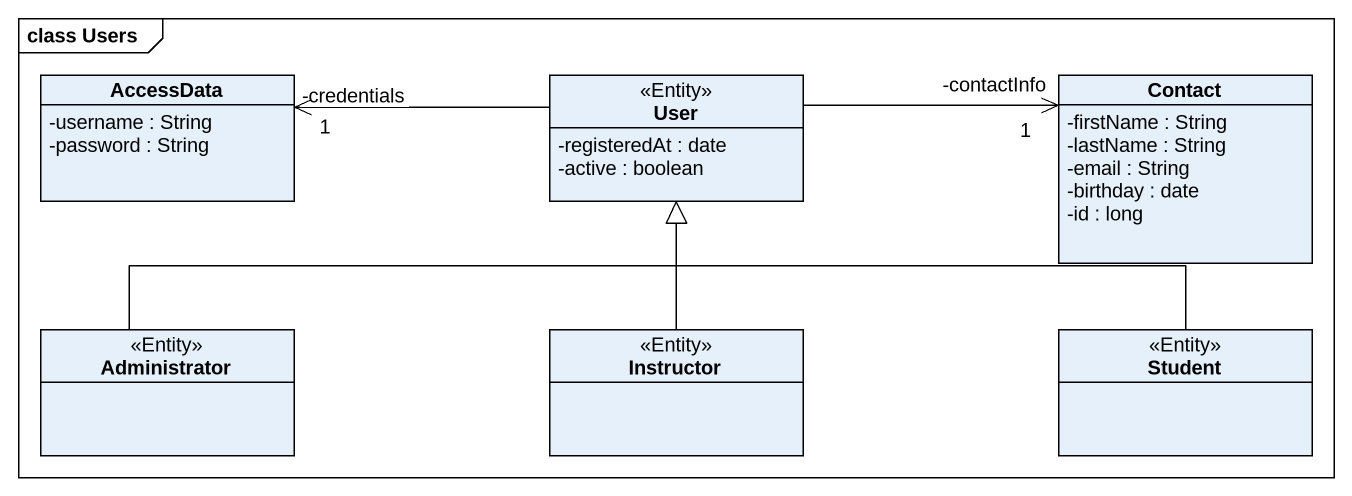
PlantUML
@startuml
mainframe class Users
hide circle
hide empty members
skinparam classAttributeIconSize 0
class AccessData {
  -username : String
  -password : String
}
class User <<Entity>> {
  -registeredAt : date
  -active : boolean
}
class Contact {
  -firstName : String
  -lastName : String
  -email : String
  -birthday : date
  -id : long
}
class Administrator <<Entity>>
class Instructor <<Entity>>
class Student <<Entity>>
User -left-> "-credentials\n1" AccessData
User -right-> "1\n-contactInfo" Contact
Administrator -right-|> User
Instructor -up-|> User
Student -left-|> User
@enduml
